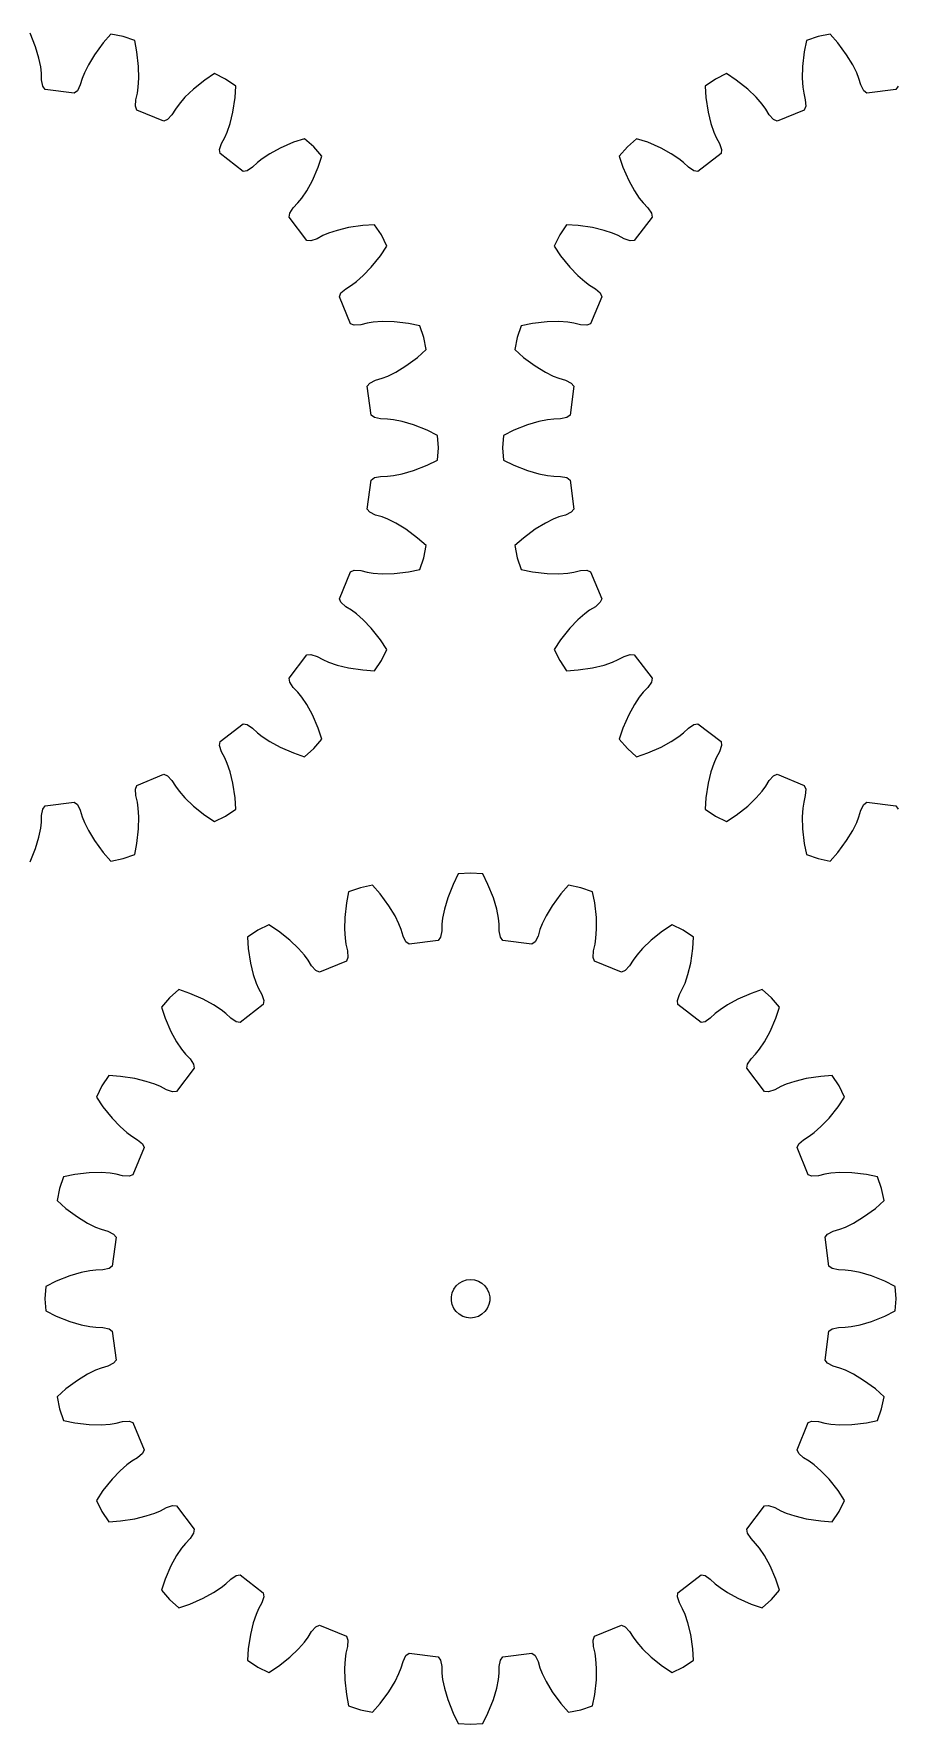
# Model space of a CAD drawing. Extents: x 0 to 209, y 0 to 199.
# Drawn here: x 70.3 to 137.5, y 0 to 131.5 of the extents above; entities that cross this region are included whole.
import ezdxf

# ---------------------------------------------------------------- set-up
doc = ezdxf.new("R2010")
doc.units = 0

msp = doc.modelspace()

# ---------------------------------------------------------------- linework, layer by layer
for p, q in [((70.48, 130.49), (70.07, 131.55)), ((70.74, 129.61), (70.48, 130.49)), ((75.74, 130.8), (75.06, 129.88)), ((76.33, 131.48), (75.74, 130.8)), ((77.28, 131.29), (76.33, 131.48)), ((78.19, 130.98), (77.28, 131.29)), ((78.36, 130.1), (78.19, 130.98)), ((130.44, 130.98), (130.26, 130.1)), ((131.35, 131.29), (130.44, 130.98)), ((132.29, 131.48), (131.35, 131.29)), ((132.89, 130.8), (132.29, 131.48)), ((133.56, 129.88), (132.89, 130.8)), ((70.88, 128.93), (70.74, 129.61)), ((70.93, 128.45), (70.88, 128.93)), ((74.59, 129.1), (74.28, 128.48)), ((75.06, 129.88), (74.59, 129.1)), ((78.49, 128.97), (78.36, 130.1)), ((78.51, 128.05), (78.49, 128.97)), ((130.13, 128.97), (130.11, 128.05)), ((130.26, 130.1), (130.13, 128.97)), ((134.04, 129.1), (133.56, 129.88)), ((134.35, 128.48), (134.04, 129.1)), ((70.94, 127.93), (70.93, 128.45)), ((71.05, 127.43), (70.94, 127.93)), ((74.1, 128.04), (73.95, 127.53)), ((74.28, 128.48), (74.1, 128.04)), ((78.47, 127.35), (78.51, 128.05)), ((83.65, 127.91), (82.76, 127.2)), ((84.4, 128.41), (83.65, 127.91)), ((85.26, 127.98), (84.4, 128.41)), ((86.06, 127.45), (85.26, 127.98)), ((123.36, 127.98), (122.57, 127.45)), ((124.23, 128.41), (123.36, 127.98)), ((124.98, 127.91), (124.23, 128.41)), ((125.87, 127.2), (124.98, 127.91)), ((130.11, 128.05), (130.16, 127.35)), ((134.52, 128.04), (134.35, 128.48)), ((134.67, 127.53), (134.52, 128.04)), ((71.23, 127.18), (71.05, 127.43)), ((73.49, 126.89), (71.23, 127.18)), ((73.73, 127.08), (73.49, 126.89)), ((73.95, 127.53), (73.73, 127.08)), ((78.24, 125.87), (78.27, 126.37)), ((78.27, 126.37), (78.4, 126.88)), ((78.4, 126.88), (78.47, 127.35)), ((82.1, 126.57), (81.64, 126.04)), ((82.76, 127.2), (82.1, 126.57)), ((85.83, 125.42), (86, 126.55)), ((86, 126.55), (86.06, 127.45)), ((122.57, 127.45), (122.62, 126.55)), ((122.62, 126.55), (122.79, 125.42)), ((126.53, 126.57), (125.87, 127.2)), ((126.99, 126.04), (126.53, 126.57)), ((130.16, 127.35), (130.23, 126.88)), ((130.23, 126.88), (130.35, 126.37)), ((130.35, 126.37), (130.38, 125.87)), ((134.9, 127.08), (134.67, 127.53)), ((135.14, 126.89), (134.9, 127.08)), ((137.4, 127.18), (135.14, 126.89)), ((137.58, 127.43), (137.4, 127.18)), ((78.36, 125.58), (78.24, 125.87)), ((80.46, 124.71), (78.36, 125.58)), ((81.08, 125.21), (80.75, 124.84)), ((81.35, 125.66), (81.08, 125.21)), ((81.64, 126.04), (81.35, 125.66)), ((85.62, 124.53), (85.83, 125.42)), ((122.79, 125.42), (123.01, 124.53)), ((127.27, 125.66), (126.99, 126.04)), ((127.55, 125.21), (127.27, 125.66)), ((127.88, 124.84), (127.55, 125.21)), ((130.27, 125.58), (128.16, 124.71)), ((130.38, 125.87), (130.27, 125.58)), ((80.75, 124.84), (80.46, 124.71)), ((85.2, 123.44), (85.39, 123.87)), ((85.39, 123.87), (85.62, 124.53)), ((123.01, 124.53), (123.23, 123.87)), ((123.23, 123.87), (123.42, 123.44)), ((128.16, 124.71), (127.88, 124.84)), ((84.79, 122.5), (84.95, 122.97)), ((84.83, 122.19), (84.79, 122.5)), ((84.95, 122.97), (85.2, 123.44)), ((89.5, 122.61), (88.69, 122.17)), ((90.54, 123.07), (89.5, 122.61)), ((91.39, 123.35), (90.54, 123.07)), ((92.12, 122.72), (91.39, 123.35)), ((92.75, 122), (92.12, 122.72)), ((116.51, 122.72), (115.88, 122)), ((117.23, 123.35), (116.51, 122.72)), ((118.09, 123.07), (117.23, 123.35)), ((119.13, 122.61), (118.09, 123.07)), ((119.93, 122.17), (119.13, 122.61)), ((123.42, 123.44), (123.67, 122.97)), ((123.67, 122.97), (123.83, 122.5)), ((123.83, 122.5), (123.8, 122.19)), ((86.63, 120.8), (84.83, 122.19)), ((87.36, 121.13), (86.94, 120.85)), ((87.74, 121.49), (87.36, 121.13)), ((88.11, 121.79), (87.74, 121.49)), ((88.69, 122.17), (88.11, 121.79)), ((92.01, 120.1), (92.46, 121.14)), ((92.46, 121.14), (92.75, 122)), ((115.88, 122), (116.16, 121.14)), ((116.16, 121.14), (116.62, 120.1)), ((120.51, 121.79), (119.93, 122.17)), ((120.88, 121.49), (120.51, 121.79)), ((121.27, 121.13), (120.88, 121.49)), ((121.68, 120.85), (121.27, 121.13)), ((123.8, 122.19), (121.99, 120.8)), ((86.94, 120.85), (86.63, 120.8)), ((91.57, 119.3), (92.01, 120.1)), ((116.62, 120.1), (117.06, 119.3)), ((121.99, 120.8), (121.68, 120.85)), ((90.89, 118.35), (91.18, 118.72)), ((91.18, 118.72), (91.57, 119.3)), ((117.06, 119.3), (117.44, 118.72)), ((117.44, 118.72), (117.74, 118.35)), ((90.2, 117.24), (90.25, 117.55)), ((91.58, 115.43), (90.2, 117.24)), ((90.25, 117.55), (90.52, 117.96)), ((90.52, 117.96), (90.89, 118.35)), ((118.43, 117.24), (117.04, 115.43)), ((117.74, 118.35), (118.1, 117.96)), ((118.1, 117.96), (118.38, 117.55)), ((118.38, 117.55), (118.43, 117.24)), ((92.83, 115.81), (92.37, 115.56)), ((93.27, 116), (92.83, 115.81)), ((93.93, 116.22), (93.27, 116)), ((94.82, 116.44), (93.93, 116.22)), ((95.94, 116.61), (94.82, 116.44)), ((96.84, 116.66), (95.94, 116.61)), ((97.38, 115.86), (96.84, 116.66)), ((97.8, 115), (97.38, 115.86)), ((111.25, 115.86), (110.82, 115)), ((111.78, 116.66), (111.25, 115.86)), ((112.68, 116.61), (111.78, 116.66)), ((113.81, 116.44), (112.68, 116.61)), ((114.7, 116.22), (113.81, 116.44)), ((115.36, 116), (114.7, 116.22)), ((115.79, 115.81), (115.36, 116)), ((116.25, 115.56), (115.79, 115.81)), ((91.89, 115.4), (91.58, 115.43)), ((92.37, 115.56), (91.89, 115.4)), ((97.3, 114.25), (97.8, 115)), ((110.82, 115), (111.32, 114.25)), ((116.73, 115.4), (116.25, 115.56)), ((117.04, 115.43), (116.73, 115.4)), ((95.96, 112.7), (96.59, 113.36)), ((96.59, 113.36), (97.3, 114.25)), ((111.32, 114.25), (112.03, 113.36)), ((112.03, 113.36), (112.66, 112.7)), ((94.61, 111.68), (95.06, 111.96)), ((95.06, 111.96), (95.44, 112.24)), ((95.44, 112.24), (95.96, 112.7)), ((112.66, 112.7), (113.19, 112.24)), ((113.19, 112.24), (113.57, 111.96)), ((113.57, 111.96), (114.02, 111.68)), ((94.11, 111.06), (94.23, 111.35)), ((94.98, 108.96), (94.11, 111.06)), ((94.23, 111.35), (94.61, 111.68)), ((114.52, 111.06), (113.65, 108.96)), ((114.02, 111.68), (114.39, 111.35)), ((114.39, 111.35), (114.52, 111.06)), ((95.27, 108.85), (94.98, 108.96)), ((95.77, 108.88), (95.27, 108.85)), ((96.28, 109), (95.77, 108.88)), ((96.75, 109.07), (96.28, 109)), ((97.45, 109.12), (96.75, 109.07)), ((98.36, 109.1), (97.45, 109.12)), ((99.49, 108.97), (98.36, 109.1)), ((100.38, 108.79), (99.49, 108.97)), ((100.68, 107.88), (100.38, 108.79)), ((100.87, 106.94), (100.68, 107.88)), ((107.94, 107.88), (107.75, 106.94)), ((108.25, 108.79), (107.94, 107.88)), ((109.13, 108.97), (108.25, 108.79)), ((110.26, 109.1), (109.13, 108.97)), ((111.18, 109.12), (110.26, 109.1)), ((111.87, 109.07), (111.18, 109.12)), ((112.35, 109), (111.87, 109.07)), ((112.86, 108.88), (112.35, 109)), ((113.36, 108.85), (112.86, 108.88)), ((113.65, 108.96), (113.36, 108.85)), ((100.19, 106.34), (100.87, 106.94)), ((107.75, 106.94), (108.43, 106.34)), ((98.5, 105.19), (99.28, 105.67)), ((99.28, 105.67), (100.19, 106.34)), ((108.43, 106.34), (109.35, 105.67)), ((109.35, 105.67), (110.13, 105.19)), ((96.28, 104.09), (96.48, 104.33)), ((96.58, 101.83), (96.28, 104.09)), ((96.48, 104.33), (96.93, 104.56)), ((96.93, 104.56), (97.43, 104.71)), ((97.43, 104.71), (97.87, 104.88)), ((97.87, 104.88), (98.5, 105.19)), ((110.13, 105.19), (110.75, 104.88)), ((110.75, 104.88), (111.19, 104.71)), ((111.19, 104.71), (111.7, 104.56)), ((111.7, 104.56), (112.15, 104.33)), ((112.34, 104.09), (112.05, 101.83)), ((112.15, 104.33), (112.34, 104.09)), ((96.83, 101.65), (96.58, 101.83)), ((97.32, 101.55), (96.83, 101.65)), ((97.85, 101.54), (97.32, 101.55)), ((98.32, 101.48), (97.85, 101.54)), ((99, 101.35), (98.32, 101.48)), ((99.88, 101.09), (99, 101.35)), ((109.62, 101.35), (108.74, 101.09)), ((110.3, 101.48), (109.62, 101.35)), ((110.78, 101.54), (110.3, 101.48)), ((111.3, 101.55), (110.78, 101.54)), ((111.79, 101.65), (111.3, 101.55)), ((112.05, 101.83), (111.79, 101.65)), ((100.94, 100.67), (99.88, 101.09)), ((101.75, 100.27), (100.94, 100.67)), ((101.81, 99.31), (101.75, 100.27)), ((106.88, 100.27), (106.81, 99.31)), ((107.68, 100.67), (106.88, 100.27)), ((108.74, 101.09), (107.68, 100.67)), ((101.75, 98.35), (101.81, 99.31)), ((106.81, 99.31), (106.88, 98.35)), ((99, 97.28), (99.88, 97.54)), ((99.88, 97.54), (100.94, 97.95)), ((100.94, 97.95), (101.75, 98.35)), ((106.88, 98.35), (107.68, 97.95)), ((107.68, 97.95), (108.74, 97.54)), ((108.74, 97.54), (109.62, 97.28)), ((96.28, 94.53), (96.58, 96.79)), ((96.58, 96.79), (96.83, 96.98)), ((96.83, 96.98), (97.32, 97.08)), ((97.32, 97.08), (97.85, 97.09)), ((97.85, 97.09), (98.32, 97.14)), ((98.32, 97.14), (99, 97.28)), ((109.62, 97.28), (110.3, 97.14)), ((110.3, 97.14), (110.78, 97.09)), ((110.78, 97.09), (111.3, 97.08)), ((111.3, 97.08), (111.79, 96.98)), ((111.79, 96.98), (112.05, 96.79)), ((112.05, 96.79), (112.34, 94.53)), ((96.48, 94.29), (96.28, 94.53)), ((96.93, 94.07), (96.48, 94.29)), ((97.43, 93.92), (96.93, 94.07)), ((97.87, 93.74), (97.43, 93.92)), ((98.5, 93.44), (97.87, 93.74)), ((99.28, 92.96), (98.5, 93.44)), ((110.13, 93.44), (109.35, 92.96)), ((110.75, 93.74), (110.13, 93.44)), ((111.19, 93.92), (110.75, 93.74)), ((111.7, 94.07), (111.19, 93.92)), ((112.15, 94.29), (111.7, 94.07)), ((112.34, 94.53), (112.15, 94.29)), ((100.19, 92.28), (99.28, 92.96)), ((100.87, 91.69), (100.19, 92.28)), ((108.43, 92.28), (107.75, 91.69)), ((109.35, 92.96), (108.43, 92.28)), ((100.38, 89.83), (100.68, 90.74)), ((100.68, 90.74), (100.87, 91.69)), ((107.75, 91.69), (107.94, 90.74)), ((107.94, 90.74), (108.25, 89.83)), ((94.11, 87.56), (94.98, 89.66)), ((94.98, 89.66), (95.27, 89.78)), ((95.27, 89.78), (95.77, 89.75)), ((95.77, 89.75), (96.28, 89.62)), ((96.28, 89.62), (96.75, 89.55)), ((96.75, 89.55), (97.45, 89.51)), ((97.45, 89.51), (98.36, 89.53)), ((98.36, 89.53), (99.49, 89.66)), ((99.49, 89.66), (100.38, 89.83)), ((108.25, 89.83), (109.13, 89.66)), ((109.13, 89.66), (110.26, 89.53)), ((110.26, 89.53), (111.18, 89.51)), ((111.18, 89.51), (111.87, 89.55)), ((111.87, 89.55), (112.35, 89.62)), ((112.35, 89.62), (112.86, 89.75)), ((112.86, 89.75), (113.36, 89.78)), ((113.36, 89.78), (113.65, 89.66)), ((113.65, 89.66), (114.52, 87.56)), ((94.23, 87.28), (94.11, 87.56)), ((94.61, 86.94), (94.23, 87.28)), ((95.06, 86.67), (94.61, 86.94)), ((114.02, 86.94), (113.57, 86.67)), ((114.39, 87.28), (114.02, 86.94)), ((114.52, 87.56), (114.39, 87.28)), ((95.44, 86.39), (95.06, 86.67)), ((95.96, 85.93), (95.44, 86.39)), ((96.59, 85.26), (95.96, 85.93)), ((112.66, 85.93), (112.03, 85.26)), ((113.19, 86.39), (112.66, 85.93)), ((113.57, 86.67), (113.19, 86.39)), ((97.3, 84.37), (96.59, 85.26)), ((97.8, 83.62), (97.3, 84.37)), ((111.32, 84.37), (110.82, 83.62)), ((112.03, 85.26), (111.32, 84.37)), ((90.2, 81.39), (91.58, 83.19)), ((91.58, 83.19), (91.89, 83.23)), ((91.89, 83.23), (92.37, 83.07)), ((92.37, 83.07), (92.83, 82.82)), ((97.38, 82.76), (97.8, 83.62)), ((110.82, 83.62), (111.25, 82.76)), ((115.79, 82.82), (116.25, 83.07)), ((116.25, 83.07), (116.73, 83.23)), ((116.73, 83.23), (117.04, 83.19)), ((117.04, 83.19), (118.43, 81.39)), ((92.83, 82.82), (93.27, 82.63)), ((93.27, 82.63), (93.93, 82.4)), ((93.93, 82.4), (94.82, 82.19)), ((94.82, 82.19), (95.94, 82.02)), ((95.94, 82.02), (96.84, 81.96)), ((96.84, 81.96), (97.38, 82.76)), ((111.25, 82.76), (111.78, 81.96)), ((111.78, 81.96), (112.68, 82.02)), ((112.68, 82.02), (113.81, 82.19)), ((113.81, 82.19), (114.7, 82.4)), ((114.7, 82.4), (115.36, 82.63)), ((115.36, 82.63), (115.79, 82.82)), ((90.25, 81.08), (90.2, 81.39)), ((90.52, 80.66), (90.25, 81.08)), ((90.89, 80.28), (90.52, 80.66)), ((91.18, 79.91), (90.89, 80.28)), ((117.74, 80.28), (117.44, 79.91)), ((118.1, 80.66), (117.74, 80.28)), ((118.38, 81.08), (118.1, 80.66)), ((118.43, 81.39), (118.38, 81.08)), ((91.57, 79.33), (91.18, 79.91)), ((92.01, 78.52), (91.57, 79.33)), ((117.06, 79.33), (116.62, 78.52)), ((117.44, 79.91), (117.06, 79.33)), ((84.83, 76.44), (86.63, 77.82)), ((86.63, 77.82), (86.94, 77.77)), ((86.94, 77.77), (87.36, 77.5)), ((92.46, 77.48), (92.01, 78.52)), ((116.62, 78.52), (116.16, 77.48)), ((121.27, 77.5), (121.68, 77.77)), ((121.68, 77.77), (121.99, 77.82)), ((121.99, 77.82), (123.8, 76.44)), ((84.79, 76.13), (84.83, 76.44)), ((87.36, 77.5), (87.74, 77.14)), ((87.74, 77.14), (88.11, 76.84)), ((88.11, 76.84), (88.69, 76.45)), ((88.69, 76.45), (89.5, 76.01)), ((92.12, 75.9), (92.75, 76.63)), ((92.75, 76.63), (92.46, 77.48)), ((116.16, 77.48), (115.88, 76.63)), ((115.88, 76.63), (116.51, 75.9)), ((119.13, 76.01), (119.93, 76.45)), ((119.93, 76.45), (120.51, 76.84)), ((120.51, 76.84), (120.88, 77.14)), ((120.88, 77.14), (121.27, 77.5)), ((123.8, 76.44), (123.83, 76.13)), ((84.95, 75.65), (84.79, 76.13)), ((85.2, 75.19), (84.95, 75.65)), ((85.39, 74.75), (85.2, 75.19)), ((89.5, 76.01), (90.54, 75.56)), ((90.54, 75.56), (91.39, 75.27)), ((91.39, 75.27), (92.12, 75.9)), ((116.51, 75.9), (117.23, 75.27)), ((117.23, 75.27), (118.09, 75.56)), ((118.09, 75.56), (119.13, 76.01)), ((123.42, 75.19), (123.23, 74.75)), ((123.67, 75.65), (123.42, 75.19)), ((123.83, 76.13), (123.67, 75.65)), ((78.36, 73.04), (80.46, 73.92)), ((80.46, 73.92), (80.75, 73.79)), ((80.75, 73.79), (81.08, 73.41)), ((85.62, 74.09), (85.39, 74.75)), ((85.83, 73.2), (85.62, 74.09)), ((123.01, 74.09), (122.79, 73.2)), ((123.23, 74.75), (123.01, 74.09)), ((127.55, 73.41), (127.88, 73.79)), ((127.88, 73.79), (128.16, 73.92)), ((128.16, 73.92), (130.27, 73.04)), ((78.24, 72.75), (78.36, 73.04)), ((78.27, 72.25), (78.24, 72.75)), ((81.08, 73.41), (81.35, 72.97)), ((81.35, 72.97), (81.64, 72.58)), ((81.64, 72.58), (82.1, 72.06)), ((86, 72.08), (85.83, 73.2)), ((122.79, 73.2), (122.62, 72.08)), ((126.53, 72.06), (126.99, 72.58)), ((126.99, 72.58), (127.27, 72.97)), ((127.27, 72.97), (127.55, 73.41)), ((130.27, 73.04), (130.38, 72.75)), ((130.38, 72.75), (130.35, 72.25)), ((70.94, 70.7), (71.05, 71.19)), ((71.05, 71.19), (71.23, 71.44)), ((71.23, 71.44), (73.49, 71.74)), ((73.49, 71.74), (73.73, 71.54)), ((73.73, 71.54), (73.95, 71.1)), ((73.95, 71.1), (74.1, 70.59)), ((78.4, 71.74), (78.27, 72.25)), ((78.47, 71.27), (78.4, 71.74)), ((78.51, 70.58), (78.47, 71.27)), ((82.1, 72.06), (82.76, 71.43)), ((82.76, 71.43), (83.65, 70.72)), ((85.26, 70.64), (86.06, 71.18)), ((86.06, 71.18), (86, 72.08)), ((122.62, 72.08), (122.57, 71.18)), ((122.57, 71.18), (123.36, 70.64)), ((124.98, 70.72), (125.87, 71.43)), ((125.87, 71.43), (126.53, 72.06)), ((130.16, 71.27), (130.11, 70.58)), ((130.23, 71.74), (130.16, 71.27)), ((130.35, 72.25), (130.23, 71.74)), ((134.52, 70.59), (134.67, 71.1)), ((134.67, 71.1), (134.9, 71.54)), ((134.9, 71.54), (135.14, 71.74)), ((135.14, 71.74), (137.4, 71.44)), ((137.4, 71.44), (137.58, 71.19)), ((70.88, 69.7), (70.93, 70.17)), ((70.93, 70.17), (70.94, 70.7)), ((74.1, 70.59), (74.28, 70.15)), ((74.28, 70.15), (74.59, 69.52)), ((78.49, 69.66), (78.51, 70.58)), ((83.65, 70.72), (84.4, 70.22)), ((84.4, 70.22), (85.26, 70.64)), ((123.36, 70.64), (124.23, 70.22)), ((124.23, 70.22), (124.98, 70.72)), ((130.11, 70.58), (130.13, 69.66)), ((134.04, 69.52), (134.35, 70.15)), ((134.35, 70.15), (134.52, 70.59)), ((70.48, 68.14), (70.74, 69.02)), ((70.74, 69.02), (70.88, 69.7)), ((74.59, 69.52), (75.06, 68.74)), ((75.06, 68.74), (75.74, 67.83)), ((78.19, 67.65), (78.36, 68.53)), ((78.36, 68.53), (78.49, 69.66)), ((130.13, 69.66), (130.26, 68.53)), ((130.26, 68.53), (130.44, 67.65)), ((132.89, 67.83), (133.56, 68.74)), ((133.56, 68.74), (134.04, 69.52)), ((70.07, 67.08), (70.48, 68.14)), ((75.74, 67.83), (76.33, 67.15)), ((76.33, 67.15), (77.28, 67.34)), ((77.28, 67.34), (78.19, 67.65)), ((130.44, 67.65), (131.35, 67.34)), ((131.35, 67.34), (132.29, 67.15)), ((132.29, 67.15), (132.89, 67.83)), ((103.35, 66.15), (102.95, 65.34)), ((104.31, 66.21), (103.35, 66.15)), ((105.27, 66.15), (104.31, 66.21)), ((105.67, 65.34), (105.27, 66.15)), ((94.83, 64.77), (94.66, 63.89)), ((95.74, 65.08), (94.83, 64.77)), ((96.69, 65.27), (95.74, 65.08)), ((97.28, 64.59), (96.69, 65.27)), ((97.96, 63.68), (97.28, 64.59)), ((102.95, 65.34), (102.54, 64.28)), ((106.09, 64.28), (105.67, 65.34)), ((111.34, 64.59), (110.67, 63.68)), ((111.94, 65.27), (111.34, 64.59)), ((112.88, 65.08), (111.94, 65.27)), ((113.79, 64.77), (112.88, 65.08)), ((113.97, 63.89), (113.79, 64.77)), ((94.66, 63.89), (94.53, 62.76)), ((98.44, 62.89), (97.96, 63.68)), ((102.28, 63.4), (102.14, 62.72)), ((102.54, 64.28), (102.28, 63.4)), ((106.35, 63.4), (106.09, 64.28)), ((106.48, 62.72), (106.35, 63.4)), ((110.67, 63.68), (110.19, 62.89)), ((114.1, 62.76), (113.97, 63.89)), ((88.62, 62.2), (87.76, 61.77)), ((89.37, 61.7), (88.62, 62.2)), ((94.53, 62.76), (94.51, 61.84)), ((94.51, 61.84), (94.55, 61.15)), ((98.74, 62.27), (98.44, 62.89)), ((98.92, 61.83), (98.74, 62.27)), ((99.07, 61.32), (98.92, 61.83)), ((102.09, 62.24), (102.08, 61.72)), ((102.14, 62.72), (102.09, 62.24)), ((106.54, 62.24), (106.48, 62.72)), ((106.55, 61.72), (106.54, 62.24)), ((109.71, 61.83), (109.56, 61.32)), ((109.88, 62.27), (109.71, 61.83)), ((110.19, 62.89), (109.88, 62.27)), ((114.07, 61.15), (114.12, 61.84)), ((114.12, 61.84), (114.1, 62.76)), ((120, 62.2), (119.25, 61.7)), ((120.86, 61.77), (120, 62.2)), ((87.76, 61.77), (86.96, 61.24)), ((86.96, 61.24), (87.02, 60.34)), ((90.26, 60.99), (89.37, 61.7)), ((90.93, 60.36), (90.26, 60.99)), ((94.55, 61.15), (94.62, 60.68)), ((94.62, 60.68), (94.75, 60.16)), ((99.29, 60.87), (99.07, 61.32)), ((99.53, 60.68), (99.29, 60.87)), ((101.79, 60.97), (99.53, 60.68)), ((101.98, 61.23), (101.79, 60.97)), ((102.08, 61.72), (101.98, 61.23)), ((106.65, 61.23), (106.55, 61.72)), ((106.83, 60.97), (106.65, 61.23)), ((109.09, 60.68), (106.83, 60.97)), ((109.33, 60.87), (109.09, 60.68)), ((109.56, 61.32), (109.33, 60.87)), ((113.88, 60.16), (114, 60.68)), ((114, 60.68), (114.07, 61.15)), ((118.36, 60.99), (117.7, 60.36)), ((119.25, 61.7), (118.36, 60.99)), ((121.66, 61.24), (120.86, 61.77)), ((121.61, 60.34), (121.66, 61.24)), ((87.02, 60.34), (87.19, 59.21)), ((87.19, 59.21), (87.4, 58.32)), ((91.39, 59.83), (90.93, 60.36)), ((91.67, 59.45), (91.39, 59.83)), ((91.94, 59), (91.67, 59.45)), ((94.66, 59.37), (92.56, 58.5)), ((94.78, 59.66), (94.66, 59.37)), ((94.75, 60.16), (94.78, 59.66)), ((113.85, 59.66), (113.88, 60.16)), ((113.96, 59.37), (113.85, 59.66)), ((116.06, 58.5), (113.96, 59.37)), ((116.96, 59.45), (116.68, 59)), ((117.24, 59.83), (116.96, 59.45)), ((117.7, 60.36), (117.24, 59.83)), ((121.22, 58.32), (121.44, 59.21)), ((121.44, 59.21), (121.61, 60.34)), ((87.4, 58.32), (87.63, 57.66)), ((92.28, 58.63), (91.94, 59)), ((92.56, 58.5), (92.28, 58.63)), ((116.35, 58.63), (116.06, 58.5)), ((116.68, 59), (116.35, 58.63)), ((121, 57.66), (121.22, 58.32)), ((81.63, 57.15), (80.9, 56.51)), ((82.48, 56.86), (81.63, 57.15)), ((83.52, 56.4), (82.48, 56.86)), ((87.63, 57.66), (87.82, 57.23)), ((87.82, 57.23), (88.07, 56.77)), ((88.07, 56.77), (88.23, 56.29)), ((120.4, 56.29), (120.56, 56.77)), ((120.56, 56.77), (120.81, 57.23)), ((120.81, 57.23), (121, 57.66)), ((126.14, 56.86), (125.1, 56.4)), ((127, 57.15), (126.14, 56.86)), ((127.72, 56.51), (127, 57.15)), ((80.9, 56.51), (80.27, 55.79)), ((80.27, 55.79), (80.56, 54.93)), ((84.33, 55.96), (83.52, 56.4)), ((84.91, 55.58), (84.33, 55.96)), ((85.28, 55.28), (84.91, 55.58)), ((85.66, 54.92), (85.28, 55.28)), ((88.19, 55.98), (86.39, 54.59)), ((88.23, 56.29), (88.19, 55.98)), ((120.43, 55.98), (120.4, 56.29)), ((122.24, 54.59), (120.43, 55.98)), ((123.35, 55.28), (122.96, 54.92)), ((123.72, 55.58), (123.35, 55.28)), ((124.3, 55.96), (123.72, 55.58)), ((125.1, 56.4), (124.3, 55.96)), ((128.35, 55.79), (127.72, 56.51)), ((128.07, 54.93), (128.35, 55.79)), ((80.56, 54.93), (81.01, 53.89)), ((86.08, 54.64), (85.66, 54.92)), ((86.39, 54.59), (86.08, 54.64)), ((122.55, 54.64), (122.24, 54.59)), ((122.96, 54.92), (122.55, 54.64)), ((127.61, 53.89), (128.07, 54.93)), ((81.01, 53.89), (81.45, 53.09)), ((81.45, 53.09), (81.84, 52.51)), ((126.79, 52.51), (127.17, 53.09)), ((127.17, 53.09), (127.61, 53.89)), ((81.84, 52.51), (82.14, 52.14)), ((82.14, 52.14), (82.5, 51.76)), ((82.5, 51.76), (82.77, 51.34)), ((82.77, 51.34), (82.82, 51.03)), ((125.8, 51.03), (125.85, 51.34)), ((125.85, 51.34), (126.13, 51.76)), ((126.13, 51.76), (126.49, 52.14)), ((126.49, 52.14), (126.79, 52.51)), ((76.18, 50.46), (75.64, 49.66)), ((77.08, 50.4), (76.18, 50.46)), ((78.2, 50.23), (77.08, 50.4)), ((79.09, 50.01), (78.2, 50.23)), ((79.75, 49.79), (79.09, 50.01)), ((82.82, 51.03), (81.44, 49.22)), ((127.19, 49.22), (125.8, 51.03)), ((129.53, 50.01), (128.87, 49.79)), ((130.42, 50.23), (129.53, 50.01)), ((131.55, 50.4), (130.42, 50.23)), ((132.45, 50.46), (131.55, 50.4)), ((132.98, 49.66), (132.45, 50.46)), ((75.64, 49.66), (75.22, 48.79)), ((75.22, 48.79), (75.72, 48.04)), ((80.19, 49.6), (79.75, 49.79)), ((80.65, 49.35), (80.19, 49.6)), ((81.13, 49.19), (80.65, 49.35)), ((81.44, 49.22), (81.13, 49.19)), ((127.5, 49.19), (127.19, 49.22)), ((127.97, 49.35), (127.5, 49.19)), ((128.44, 49.6), (127.97, 49.35)), ((128.87, 49.79), (128.44, 49.6)), ((132.91, 48.04), (133.41, 48.79)), ((133.41, 48.79), (132.98, 49.66)), ((75.72, 48.04), (76.43, 47.15)), ((132.2, 47.15), (132.91, 48.04)), ((76.43, 47.15), (77.06, 46.49)), ((77.06, 46.49), (77.58, 46.03)), ((77.58, 46.03), (77.97, 45.75)), ((130.66, 45.75), (131.04, 46.03)), ((131.04, 46.03), (131.57, 46.49)), ((131.57, 46.49), (132.2, 47.15)), ((77.97, 45.75), (78.41, 45.47)), ((78.92, 44.86), (78.04, 42.75)), ((78.41, 45.47), (78.79, 45.14)), ((78.79, 45.14), (78.92, 44.86)), ((129.71, 44.86), (129.84, 45.14)), ((130.58, 42.75), (129.71, 44.86)), ((129.84, 45.14), (130.21, 45.47)), ((130.21, 45.47), (130.66, 45.75)), ((72.65, 42.58), (72.34, 41.67)), ((73.53, 42.76), (72.65, 42.58)), ((74.66, 42.89), (73.53, 42.76)), ((75.58, 42.91), (74.66, 42.89)), ((76.27, 42.86), (75.58, 42.91)), ((76.74, 42.79), (76.27, 42.86)), ((77.25, 42.67), (76.74, 42.79)), ((77.75, 42.64), (77.25, 42.67)), ((78.04, 42.75), (77.75, 42.64)), ((130.87, 42.64), (130.58, 42.75)), ((131.37, 42.67), (130.87, 42.64)), ((131.88, 42.79), (131.37, 42.67)), ((132.35, 42.86), (131.88, 42.79)), ((133.05, 42.91), (132.35, 42.86)), ((133.97, 42.89), (133.05, 42.91)), ((135.1, 42.76), (133.97, 42.89)), ((135.98, 42.58), (135.1, 42.76)), ((136.29, 41.67), (135.98, 42.58)), ((72.34, 41.67), (72.15, 40.73)), ((136.48, 40.73), (136.29, 41.67)), ((72.15, 40.73), (72.83, 40.13)), ((72.83, 40.13), (73.74, 39.46)), ((73.74, 39.46), (74.52, 38.98)), ((134.1, 38.98), (134.88, 39.46)), ((134.88, 39.46), (135.8, 40.13)), ((135.8, 40.13), (136.48, 40.73)), ((74.52, 38.98), (75.15, 38.67)), ((75.15, 38.67), (75.59, 38.5)), ((75.59, 38.5), (76.1, 38.35)), ((76.1, 38.35), (76.54, 38.13)), ((132.08, 38.13), (132.53, 38.35)), ((132.53, 38.35), (133.04, 38.5)), ((133.04, 38.5), (133.48, 38.67)), ((133.48, 38.67), (134.1, 38.98)), ((76.74, 37.88), (76.44, 35.63)), ((76.54, 38.13), (76.74, 37.88)), ((131.89, 37.88), (132.08, 38.13)), ((132.18, 35.63), (131.89, 37.88)), ((76.44, 35.63), (76.19, 35.44)), ((132.43, 35.44), (132.18, 35.63)), ((72.08, 34.46), (71.27, 34.06)), ((73.14, 34.88), (72.08, 34.46)), ((74.02, 35.14), (73.14, 34.88)), ((74.7, 35.27), (74.02, 35.14)), ((75.17, 35.33), (74.7, 35.27)), ((75.7, 35.34), (75.17, 35.33)), ((76.19, 35.44), (75.7, 35.34)), ((103.2, 34.11), (103.43, 34.32)), ((103.43, 34.32), (103.7, 34.47)), ((103.7, 34.47), (104, 34.57)), ((104, 34.57), (104.31, 34.6)), ((104.31, 34.6), (104.62, 34.57)), ((104.62, 34.57), (104.92, 34.47)), ((104.92, 34.47), (105.19, 34.32)), ((105.19, 34.32), (105.43, 34.11)), ((132.93, 35.34), (132.43, 35.44)), ((133.45, 35.33), (132.93, 35.34)), ((133.93, 35.27), (133.45, 35.33)), ((134.61, 35.14), (133.93, 35.27)), ((135.49, 34.88), (134.61, 35.14)), ((136.55, 34.46), (135.49, 34.88)), ((137.35, 34.06), (136.55, 34.46)), ((71.27, 34.06), (71.21, 33.1)), ((71.21, 33.1), (71.27, 32.15)), ((102.82, 33.26), (102.89, 33.57)), ((102.82, 32.95), (102.82, 33.26)), ((102.89, 32.64), (102.82, 32.95)), ((102.89, 33.57), (103.01, 33.85)), ((103.01, 33.85), (103.2, 34.11)), ((105.43, 34.11), (105.61, 33.85)), ((105.61, 33.85), (105.74, 33.57)), ((105.74, 33.57), (105.8, 33.26)), ((105.8, 32.95), (105.74, 32.64)), ((105.8, 33.26), (105.8, 32.95)), ((137.42, 33.1), (137.35, 34.06)), ((137.35, 32.15), (137.42, 33.1)), ((71.27, 32.15), (72.08, 31.74)), ((72.08, 31.74), (73.14, 31.33)), ((103.01, 32.35), (102.89, 32.64)), ((103.2, 32.1), (103.01, 32.35)), ((103.43, 31.89), (103.2, 32.1)), ((103.7, 31.73), (103.43, 31.89)), ((104, 31.64), (103.7, 31.73)), ((104.31, 31.6), (104, 31.64)), ((104.62, 31.64), (104.31, 31.6)), ((104.92, 31.73), (104.62, 31.64)), ((105.19, 31.89), (104.92, 31.73)), ((105.43, 32.1), (105.19, 31.89)), ((105.61, 32.35), (105.43, 32.1)), ((105.74, 32.64), (105.61, 32.35)), ((135.49, 31.33), (136.55, 31.74)), ((136.55, 31.74), (137.35, 32.15)), ((73.14, 31.33), (74.02, 31.07)), ((74.02, 31.07), (74.7, 30.93)), ((74.7, 30.93), (75.17, 30.88)), ((75.17, 30.88), (75.7, 30.87)), ((75.7, 30.87), (76.19, 30.77)), ((76.19, 30.77), (76.44, 30.58)), ((76.44, 30.58), (76.74, 28.33)), ((131.89, 28.33), (132.18, 30.58)), ((132.18, 30.58), (132.43, 30.77)), ((132.43, 30.77), (132.93, 30.87)), ((132.93, 30.87), (133.45, 30.88)), ((133.45, 30.88), (133.93, 30.93)), ((133.93, 30.93), (134.61, 31.07)), ((134.61, 31.07), (135.49, 31.33)), ((75.59, 27.71), (75.15, 27.54)), ((76.1, 27.86), (75.59, 27.71)), ((76.54, 28.08), (76.1, 27.86)), ((76.74, 28.33), (76.54, 28.08)), ((132.08, 28.08), (131.89, 28.33)), ((132.53, 27.86), (132.08, 28.08)), ((133.04, 27.71), (132.53, 27.86)), ((133.48, 27.54), (133.04, 27.71)), ((73.74, 26.75), (72.83, 26.08)), ((74.52, 27.23), (73.74, 26.75)), ((75.15, 27.54), (74.52, 27.23)), ((134.1, 27.23), (133.48, 27.54)), ((134.88, 26.75), (134.1, 27.23)), ((135.8, 26.08), (134.88, 26.75)), ((72.83, 26.08), (72.15, 25.48)), ((72.15, 25.48), (72.34, 24.54)), ((136.48, 25.48), (135.8, 26.08)), ((136.29, 24.54), (136.48, 25.48)), ((72.34, 24.54), (72.65, 23.63)), ((135.98, 23.63), (136.29, 24.54)), ((72.65, 23.63), (73.53, 23.45)), ((73.53, 23.45), (74.66, 23.32)), ((74.66, 23.32), (75.58, 23.3)), ((75.58, 23.3), (76.27, 23.34)), ((76.27, 23.34), (76.74, 23.41)), ((76.74, 23.41), (77.25, 23.54)), ((77.25, 23.54), (77.75, 23.57)), ((77.75, 23.57), (78.04, 23.46)), ((78.04, 23.46), (78.92, 21.35)), ((129.71, 21.35), (130.58, 23.46)), ((130.58, 23.46), (130.87, 23.57)), ((130.87, 23.57), (131.37, 23.54)), ((131.37, 23.54), (131.88, 23.41)), ((131.88, 23.41), (132.35, 23.34)), ((132.35, 23.34), (133.05, 23.3)), ((133.05, 23.3), (133.97, 23.32)), ((133.97, 23.32), (135.1, 23.45)), ((135.1, 23.45), (135.98, 23.63)), ((78.79, 21.07), (78.41, 20.73)), ((78.92, 21.35), (78.79, 21.07)), ((129.84, 21.07), (129.71, 21.35)), ((130.21, 20.73), (129.84, 21.07)), ((77.58, 20.18), (77.06, 19.72)), ((77.97, 20.46), (77.58, 20.18)), ((78.41, 20.73), (77.97, 20.46)), ((130.66, 20.46), (130.21, 20.73)), ((131.04, 20.18), (130.66, 20.46)), ((131.57, 19.72), (131.04, 20.18)), ((76.43, 19.05), (75.72, 18.17)), ((77.06, 19.72), (76.43, 19.05)), ((132.2, 19.05), (131.57, 19.72)), ((132.91, 18.17), (132.2, 19.05)), ((75.72, 18.17), (75.22, 17.41)), ((75.22, 17.41), (75.64, 16.55)), ((133.41, 17.41), (132.91, 18.17)), ((132.98, 16.55), (133.41, 17.41)), ((75.64, 16.55), (76.18, 15.75)), ((76.18, 15.75), (77.08, 15.81)), ((77.08, 15.81), (78.2, 15.98)), ((78.2, 15.98), (79.09, 16.2)), ((79.09, 16.2), (79.75, 16.42)), ((79.75, 16.42), (80.19, 16.61)), ((80.19, 16.61), (80.65, 16.86)), ((80.65, 16.86), (81.13, 17.02)), ((81.13, 17.02), (81.44, 16.99)), ((81.44, 16.99), (82.82, 15.18)), ((125.8, 15.18), (127.19, 16.99)), ((127.19, 16.99), (127.5, 17.02)), ((127.5, 17.02), (127.97, 16.86)), ((127.97, 16.86), (128.44, 16.61)), ((128.44, 16.61), (128.87, 16.42)), ((128.87, 16.42), (129.53, 16.2)), ((129.53, 16.2), (130.42, 15.98)), ((130.42, 15.98), (131.55, 15.81)), ((131.55, 15.81), (132.45, 15.75)), ((132.45, 15.75), (132.98, 16.55)), ((82.77, 14.87), (82.5, 14.45)), ((82.82, 15.18), (82.77, 14.87)), ((125.85, 14.87), (125.8, 15.18)), ((126.13, 14.45), (125.85, 14.87)), ((81.84, 13.7), (81.45, 13.12)), ((82.14, 14.07), (81.84, 13.7)), ((82.5, 14.45), (82.14, 14.07)), ((126.49, 14.07), (126.13, 14.45)), ((126.79, 13.7), (126.49, 14.07)), ((127.17, 13.12), (126.79, 13.7)), ((81.01, 12.32), (80.56, 11.27)), ((81.45, 13.12), (81.01, 12.32)), ((127.61, 12.32), (127.17, 13.12)), ((128.07, 11.27), (127.61, 12.32)), ((80.56, 11.27), (80.27, 10.42)), ((84.33, 10.24), (84.91, 10.63)), ((84.91, 10.63), (85.28, 10.93)), ((85.28, 10.93), (85.66, 11.29)), ((85.66, 11.29), (86.08, 11.57)), ((86.08, 11.57), (86.39, 11.61)), ((86.39, 11.61), (88.19, 10.23)), ((120.43, 10.23), (122.24, 11.61)), ((122.24, 11.61), (122.55, 11.57)), ((122.55, 11.57), (122.96, 11.29)), ((122.96, 11.29), (123.35, 10.93)), ((123.35, 10.93), (123.72, 10.63)), ((123.72, 10.63), (124.3, 10.24)), ((128.35, 10.42), (128.07, 11.27)), ((80.27, 10.42), (80.9, 9.7)), ((80.9, 9.7), (81.63, 9.06)), ((81.63, 9.06), (82.48, 9.35)), ((82.48, 9.35), (83.52, 9.81)), ((83.52, 9.81), (84.33, 10.24)), ((88.07, 9.44), (87.82, 8.98)), ((88.23, 9.92), (88.07, 9.44)), ((88.19, 10.23), (88.23, 9.92)), ((120.4, 9.92), (120.43, 10.23)), ((120.56, 9.44), (120.4, 9.92)), ((120.81, 8.98), (120.56, 9.44)), ((124.3, 10.24), (125.1, 9.81)), ((125.1, 9.81), (126.14, 9.35)), ((126.14, 9.35), (127, 9.06)), ((127, 9.06), (127.72, 9.7)), ((127.72, 9.7), (128.35, 10.42)), ((87.63, 8.54), (87.4, 7.88)), ((87.82, 8.98), (87.63, 8.54)), ((121, 8.54), (120.81, 8.98)), ((121.22, 7.88), (121, 8.54)), ((87.19, 6.99), (87.02, 5.87)), ((87.4, 7.88), (87.19, 6.99)), ((91.39, 6.37), (91.67, 6.76)), ((91.67, 6.76), (91.94, 7.21)), ((91.94, 7.21), (92.28, 7.58)), ((92.28, 7.58), (92.56, 7.71)), ((92.56, 7.71), (94.66, 6.84)), ((94.66, 6.84), (94.78, 6.55)), ((113.85, 6.55), (113.96, 6.84)), ((113.96, 6.84), (116.06, 7.71)), ((116.06, 7.71), (116.35, 7.58)), ((116.35, 7.58), (116.68, 7.21)), ((116.68, 7.21), (116.96, 6.76)), ((116.96, 6.76), (117.24, 6.37)), ((121.44, 6.99), (121.22, 7.88)), ((121.61, 5.87), (121.44, 6.99)), ((87.02, 5.87), (86.96, 4.97)), ((90.26, 5.22), (90.93, 5.85)), ((90.93, 5.85), (91.39, 6.37)), ((94.62, 5.53), (94.55, 5.06)), ((94.75, 6.04), (94.62, 5.53)), ((94.78, 6.55), (94.75, 6.04)), ((99.07, 4.89), (99.29, 5.34)), ((99.29, 5.34), (99.53, 5.53)), ((99.53, 5.53), (101.79, 5.23)), ((106.83, 5.23), (109.09, 5.53)), ((109.09, 5.53), (109.33, 5.34)), ((109.33, 5.34), (109.56, 4.89)), ((113.88, 6.04), (113.85, 6.55)), ((114, 5.53), (113.88, 6.04)), ((114.07, 5.06), (114, 5.53)), ((117.24, 6.37), (117.7, 5.85)), ((117.7, 5.85), (118.36, 5.22)), ((121.66, 4.97), (121.61, 5.87)), ((86.96, 4.97), (87.76, 4.44)), ((87.76, 4.44), (88.62, 4.01)), ((88.62, 4.01), (89.37, 4.51)), ((89.37, 4.51), (90.26, 5.22)), ((94.55, 5.06), (94.51, 4.37)), ((94.51, 4.37), (94.53, 3.45)), ((98.74, 3.94), (98.92, 4.38)), ((98.92, 4.38), (99.07, 4.89)), ((101.79, 5.23), (101.98, 4.98)), ((101.98, 4.98), (102.08, 4.49)), ((102.08, 4.49), (102.09, 3.96)), ((102.09, 3.96), (102.14, 3.49)), ((106.48, 3.49), (106.54, 3.96)), ((106.54, 3.96), (106.55, 4.49)), ((106.55, 4.49), (106.65, 4.98)), ((106.65, 4.98), (106.83, 5.23)), ((109.56, 4.89), (109.71, 4.38)), ((109.71, 4.38), (109.88, 3.94)), ((114.12, 4.37), (114.07, 5.06)), ((114.1, 3.45), (114.12, 4.37)), ((118.36, 5.22), (119.25, 4.51)), ((119.25, 4.51), (120, 4.01)), ((120, 4.01), (120.86, 4.44)), ((120.86, 4.44), (121.66, 4.97)), ((94.53, 3.45), (94.66, 2.32)), ((97.96, 2.53), (98.44, 3.32)), ((98.44, 3.32), (98.74, 3.94)), ((102.14, 3.49), (102.28, 2.81)), ((102.28, 2.81), (102.54, 1.93)), ((106.09, 1.93), (106.35, 2.81)), ((106.35, 2.81), (106.48, 3.49)), ((109.88, 3.94), (110.19, 3.32)), ((110.19, 3.32), (110.67, 2.53)), ((113.97, 2.32), (114.1, 3.45)), ((94.66, 2.32), (94.83, 1.44)), ((94.83, 1.44), (95.74, 1.13)), ((96.69, 0.94), (97.28, 1.62)), ((97.28, 1.62), (97.96, 2.53)), ((102.54, 1.93), (102.95, 0.87)), ((105.67, 0.87), (106.09, 1.93)), ((110.67, 2.53), (111.34, 1.62)), ((111.34, 1.62), (111.94, 0.94)), ((112.88, 1.13), (113.79, 1.44)), ((113.79, 1.44), (113.97, 2.32)), ((95.74, 1.13), (96.69, 0.94)), ((102.95, 0.87), (103.35, 0.06)), ((103.35, 0.06), (104.31, 0)), ((104.31, 0), (105.27, 0.06)), ((105.27, 0.06), (105.67, 0.87)), ((111.94, 0.94), (112.88, 1.13))]:
    msp.add_line(p, q)

doc.saveas('drawing.dxf')
